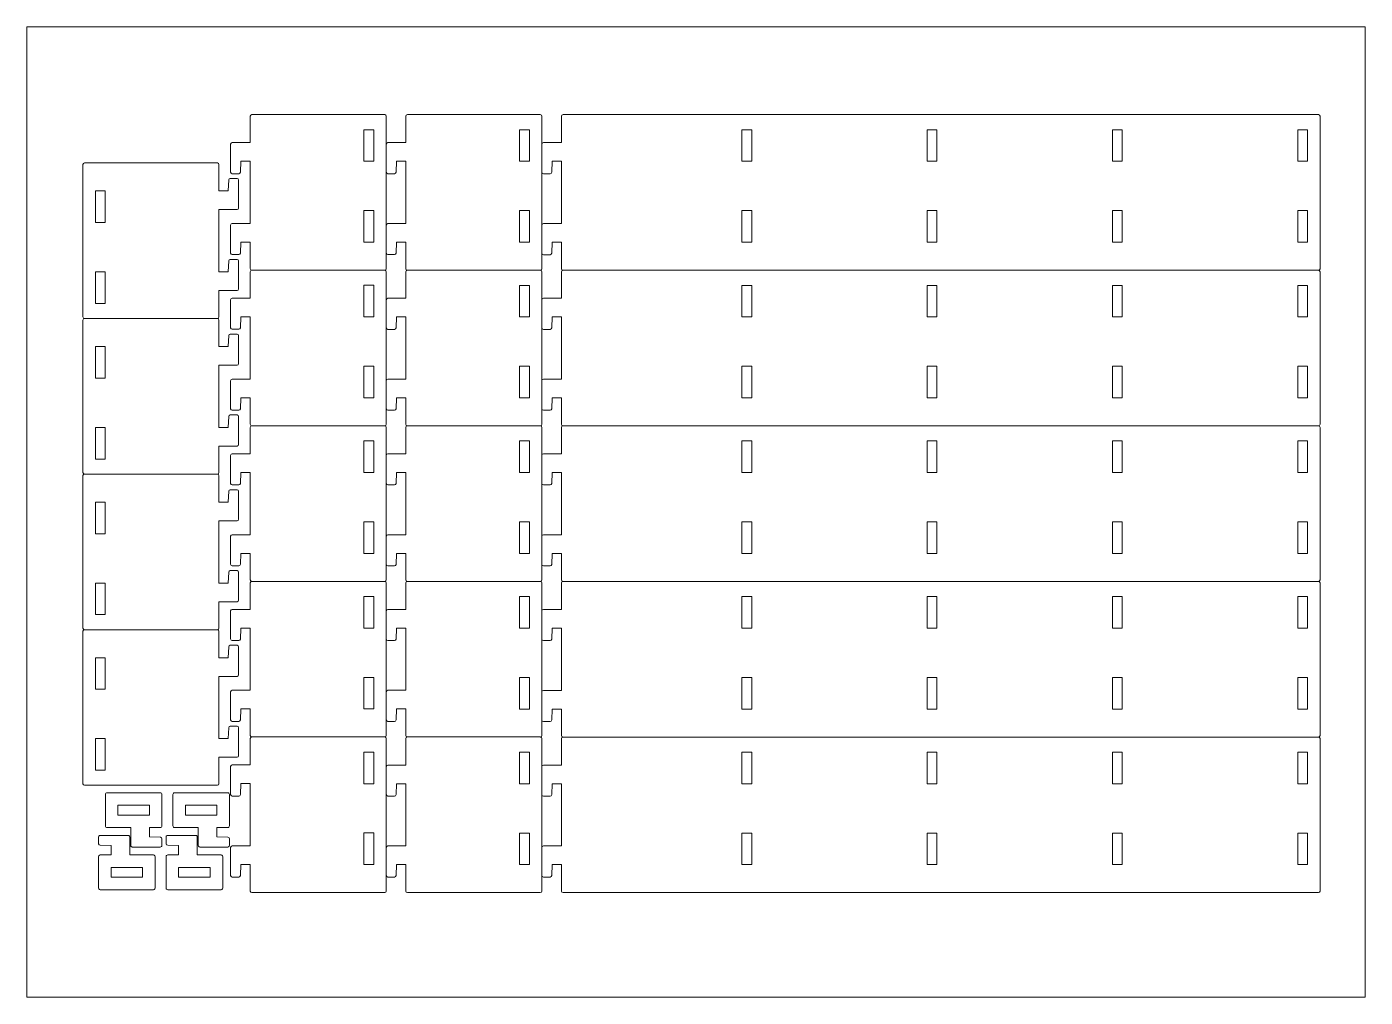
# Paper-space layout 'Layout1 (2)' of a CAD drawing. Header units: millimetres. Extents: x -21 to 839, y -38 to 586.
# The model-space entities are those that its viewports show. They can reach past a viewport. Long polylines and large blocks are cut down to what shows.
import ezdxf

# ---------------------------------------------------------------- set-up
doc = ezdxf.new("R2010")
doc.units = ezdxf.units.MM
doc.header["$LTSCALE"] = 0.05
doc.layers.add('Corte', color=1, linetype='Continuous', lineweight=5)

msp = doc.modelspace()

# ---------------------------------------------------------------- linework, layer by layer
at = {"layer": 'Corte', "linetype": 'Continuous', "lineweight": 5}
for p, q in [((13966.417, 7406.757), (13966.417, 7423.757)), ((13967.417, 7424.757), (14052.817, 7424.744)), ((14053.817, 7423.744), (14053.817, 7325.744)), ((14066.417, 7406.744), (14066.417, 7423.744)), ((14067.417, 7424.744), (14152.817, 7424.731)), ((14153.817, 7423.731), (14153.817, 7325.731)), ((14166.417, 7423.731), (14166.417, 7406.731)), ((14652.817, 7424.731), (14167.417, 7424.731)), ((14653.817, 7325.731), (14653.817, 7423.731)), ((13953.817, 7387.757), (13953.817, 7405.757)), ((13954.817, 7406.757), (13966.417, 7406.757)), ((14054.817, 7406.744), (14066.417, 7406.744)), ((14166.417, 7406.731), (14154.817, 7406.731)), ((13858.936, 7294.708), (13858.936, 7392.708)), ((13860.098, 7393.695), (13945.336, 7393.695)), ((13946.336, 7392.695), (13946.336, 7375.695)), ((13960.437, 7394.757), (13960.156, 7387.717)), ((13966.417, 7394.757), (13960.437, 7394.757)), ((13966.417, 7354.757), (13966.417, 7394.757)), ((14060.437, 7394.744), (14060.156, 7387.704)), ((14066.417, 7394.744), (14060.437, 7394.744)), ((14066.417, 7354.744), (14066.417, 7394.744)), ((14160.156, 7387.691), (14160.437, 7394.731)), ((14160.437, 7394.731), (14166.417, 7394.731)), ((14166.417, 7394.731), (14166.417, 7354.731)), ((13952.316, 7375.695), (13952.598, 7382.735)), ((13953.597, 7383.695), (13957.936, 7383.695)), ((13959.157, 7386.757), (13954.817, 7386.757)), ((13958.936, 7382.695), (13958.936, 7364.695)), ((14059.157, 7386.744), (14054.817, 7386.744)), ((14154.817, 7386.731), (14159.157, 7386.731)), ((13946.336, 7375.695), (13952.316, 7375.695)), ((13957.936, 7363.695), (13946.336, 7363.695)), ((13946.336, 7363.695), (13946.336, 7323.695)), ((13953.817, 7335.757), (13953.817, 7353.757)), ((13954.817, 7354.757), (13966.417, 7354.757)), ((14054.817, 7354.744), (14066.417, 7354.744)), ((14166.417, 7354.731), (14154.817, 7354.731)), ((13960.437, 7342.757), (13960.156, 7335.717)), ((13966.417, 7342.757), (13960.437, 7342.757)), ((13966.417, 7325.757), (13966.417, 7342.757)), ((14060.437, 7342.744), (14060.156, 7335.704)), ((14066.417, 7342.744), (14060.437, 7342.744)), ((14066.417, 7325.744), (14066.417, 7342.744)), ((14160.156, 7335.691), (14160.437, 7342.731)), ((14160.437, 7342.731), (14166.417, 7342.731)), ((14166.417, 7342.731), (14166.417, 7325.731)), ((13952.316, 7323.695), (13952.598, 7330.735)), ((13953.597, 7331.695), (13957.936, 7331.695)), ((13959.157, 7334.757), (13954.817, 7334.757)), ((13958.936, 7330.695), (13958.936, 7312.695)), ((14059.157, 7334.744), (14054.817, 7334.744)), ((14154.817, 7334.731), (14159.157, 7334.731)), ((13946.336, 7323.695), (13952.316, 7323.695)), ((13966.417, 7306.757), (13966.417, 7323.757)), ((14052.656, 7324.757), (13967.417, 7324.757)), ((14053.817, 7323.744), (14053.817, 7225.744)), ((14066.417, 7306.744), (14066.417, 7323.744)), ((14152.656, 7324.744), (14067.417, 7324.744)), ((14153.817, 7323.731), (14153.817, 7225.731)), ((14166.417, 7323.731), (14166.417, 7306.731)), ((14167.417, 7324.731), (14652.817, 7324.731)), ((14653.817, 7225.731), (14653.817, 7323.731)), ((13957.936, 7311.695), (13946.336, 7311.695)), ((13946.336, 7311.695), (13946.336, 7294.695)), ((13953.817, 7287.757), (13953.817, 7305.757)), ((13954.817, 7306.757), (13966.417, 7306.757)), ((14054.817, 7306.744), (14066.417, 7306.744)), ((14166.417, 7306.731), (14154.817, 7306.731)), ((13945.336, 7293.695), (13859.936, 7293.708)), ((13960.437, 7294.757), (13960.156, 7287.717)), ((13966.417, 7294.757), (13960.437, 7294.757)), ((13966.417, 7254.757), (13966.417, 7294.757)), ((14060.437, 7294.744), (14060.156, 7287.704)), ((14066.417, 7294.744), (14060.437, 7294.744)), ((14066.417, 7254.744), (14066.417, 7294.744)), ((14160.156, 7287.691), (14160.437, 7294.731)), ((14160.437, 7294.731), (14166.417, 7294.731)), ((14166.417, 7294.731), (14166.417, 7254.731)), ((13858.936, 7194.708), (13858.936, 7292.708)), ((13946.336, 7292.695), (13946.336, 7275.695)), ((13959.157, 7286.757), (13954.817, 7286.757)), ((14059.157, 7286.744), (14054.817, 7286.744)), ((14154.817, 7286.731), (14159.157, 7286.731)), ((13946.336, 7275.695), (13952.316, 7275.695)), ((13952.316, 7275.695), (13952.598, 7282.735)), ((13953.597, 7283.695), (13957.936, 7283.695)), ((13958.936, 7282.695), (13958.936, 7264.695)), ((13957.936, 7263.695), (13946.336, 7263.695)), ((13946.336, 7263.695), (13946.336, 7223.695)), ((13953.817, 7235.757), (13953.817, 7253.757)), ((13954.817, 7254.757), (13966.417, 7254.757)), ((14054.817, 7254.744), (14066.417, 7254.744)), ((14166.417, 7254.731), (14154.817, 7254.731)), ((13960.437, 7242.757), (13960.156, 7235.717)), ((13966.417, 7242.757), (13960.437, 7242.757)), ((13966.417, 7225.757), (13966.417, 7242.757)), ((14060.437, 7242.744), (14060.156, 7235.704)), ((14066.417, 7242.744), (14060.437, 7242.744)), ((14066.417, 7225.744), (14066.417, 7242.744)), ((14160.156, 7235.691), (14160.437, 7242.731)), ((14160.437, 7242.731), (14166.417, 7242.731)), ((14166.417, 7242.731), (14166.417, 7225.731)), ((13959.157, 7234.757), (13954.817, 7234.757)), ((14059.157, 7234.744), (14054.817, 7234.744)), ((14154.817, 7234.731), (14159.157, 7234.731)), ((13952.316, 7223.695), (13952.598, 7230.735)), ((13953.597, 7231.695), (13957.936, 7231.695)), ((13958.936, 7230.695), (13958.936, 7212.695)), ((14052.656, 7224.757), (13967.417, 7224.757)), ((14152.656, 7224.744), (14067.417, 7224.744)), ((14167.417, 7224.731), (14652.817, 7224.731)), ((13946.336, 7223.695), (13952.316, 7223.695)), ((13966.417, 7206.757), (13966.417, 7223.757)), ((14053.817, 7223.744), (14053.817, 7125.744)), ((14066.417, 7206.744), (14066.417, 7223.744)), ((14153.817, 7223.731), (14153.817, 7125.731)), ((14166.417, 7223.731), (14166.417, 7206.731)), ((14653.817, 7125.731), (14653.817, 7223.731)), ((13957.936, 7211.695), (13946.336, 7211.695)), ((13946.336, 7211.695), (13946.336, 7194.695)), ((13953.817, 7187.757), (13953.817, 7205.757)), ((13954.817, 7206.757), (13966.417, 7206.757)), ((14054.817, 7206.744), (14066.417, 7206.744)), ((14166.417, 7206.731), (14154.817, 7206.731)), ((13858.936, 7094.708), (13858.936, 7192.708)), ((13945.336, 7193.695), (13859.936, 7193.708)), ((13946.336, 7192.695), (13946.336, 7175.695)), ((13960.437, 7194.757), (13960.156, 7187.717)), ((13966.417, 7194.757), (13960.437, 7194.757)), ((13966.417, 7154.757), (13966.417, 7194.757)), ((14060.437, 7194.744), (14060.156, 7187.704)), ((14066.417, 7194.744), (14060.437, 7194.744)), ((14066.417, 7154.744), (14066.417, 7194.744)), ((14160.156, 7187.691), (14160.437, 7194.731)), ((14160.437, 7194.731), (14166.417, 7194.731)), ((14166.417, 7194.731), (14166.417, 7154.731)), ((13952.316, 7175.695), (13952.598, 7182.735)), ((13953.597, 7183.695), (13957.936, 7183.695)), ((13959.157, 7186.757), (13954.817, 7186.757)), ((13958.936, 7182.695), (13958.936, 7164.695)), ((14059.157, 7186.744), (14054.817, 7186.744)), ((14154.817, 7186.731), (14159.157, 7186.731)), ((13946.336, 7175.695), (13952.316, 7175.695)), ((13957.936, 7163.695), (13946.336, 7163.695)), ((13946.336, 7163.695), (13946.336, 7123.695)), ((13953.817, 7135.757), (13953.817, 7153.757)), ((13954.817, 7154.757), (13966.417, 7154.757)), ((14054.817, 7154.744), (14066.417, 7154.744)), ((14166.417, 7154.731), (14154.817, 7154.731)), ((13960.437, 7142.757), (13960.156, 7135.717)), ((13966.417, 7142.757), (13960.437, 7142.757)), ((13966.417, 7125.757), (13966.417, 7142.757)), ((14060.437, 7142.744), (14060.156, 7135.704)), ((14066.417, 7142.744), (14060.437, 7142.744)), ((14066.417, 7125.744), (14066.417, 7142.744)), ((14160.156, 7135.691), (14160.437, 7142.731)), ((14160.437, 7142.731), (14166.417, 7142.731)), ((14166.417, 7142.731), (14166.417, 7125.731)), ((13952.316, 7123.695), (13952.598, 7130.735)), ((13953.597, 7131.695), (13957.936, 7131.695)), ((13959.157, 7134.757), (13954.817, 7134.757)), ((13958.936, 7130.695), (13958.936, 7112.695)), ((14059.157, 7134.744), (14054.817, 7134.744)), ((14154.817, 7134.731), (14159.157, 7134.731)), ((13946.336, 7123.695), (13952.316, 7123.695)), ((13966.417, 7106.757), (13966.417, 7123.757)), ((14052.656, 7124.757), (13967.417, 7124.757)), ((14053.817, 7123.744), (14053.817, 7025.744)), ((14066.417, 7106.744), (14066.417, 7123.744)), ((14152.656, 7124.744), (14067.417, 7124.744)), ((14153.817, 7123.731), (14153.817, 7025.731)), ((14166.417, 7123.731), (14166.417, 7106.731)), ((14167.417, 7124.731), (14652.817, 7124.731)), ((14653.817, 7025.731), (14653.817, 7123.731)), ((13957.936, 7111.695), (13946.336, 7111.695)), ((13946.336, 7111.695), (13946.336, 7094.695)), ((13953.817, 7087.757), (13953.817, 7105.757)), ((13954.817, 7106.757), (13966.417, 7106.757)), ((14054.817, 7106.744), (14066.417, 7106.744)), ((14166.417, 7106.731), (14154.817, 7106.731)), ((13858.936, 6994.708), (13858.936, 7092.708)), ((13945.336, 7093.695), (13859.936, 7093.708)), ((13946.336, 7092.695), (13946.336, 7075.695)), ((13959.157, 7086.757), (13954.817, 7086.757)), ((13960.437, 7094.757), (13960.156, 7087.717)), ((13966.417, 7094.757), (13960.437, 7094.757)), ((13966.417, 7054.757), (13966.417, 7094.757)), ((14059.157, 7086.744), (14054.817, 7086.744)), ((14060.437, 7094.744), (14060.156, 7087.704)), ((14066.417, 7094.744), (14060.437, 7094.744)), ((14066.417, 7054.744), (14066.417, 7094.744)), ((14154.817, 7086.731), (14159.157, 7086.731)), ((14160.156, 7087.691), (14160.437, 7094.731)), ((14160.437, 7094.731), (14166.417, 7094.731)), ((14166.417, 7094.731), (14166.417, 7054.731)), ((13952.316, 7075.695), (13952.598, 7082.735)), ((13953.597, 7083.695), (13957.936, 7083.695)), ((13958.936, 7082.695), (13958.936, 7064.695)), ((13946.336, 7075.695), (13952.316, 7075.695)), ((13957.936, 7063.695), (13946.336, 7063.695)), ((13946.336, 7063.695), (13946.336, 7023.695)), ((13953.817, 7035.757), (13953.817, 7053.757)), ((13954.817, 7054.757), (13966.417, 7054.757)), ((14054.817, 7054.744), (14066.417, 7054.744)), ((14166.417, 7054.731), (14154.817, 7054.731)), ((13960.437, 7042.757), (13960.156, 7035.717)), ((13966.417, 7042.757), (13960.437, 7042.757)), ((13966.417, 7025.757), (13966.417, 7042.757)), ((14060.437, 7042.744), (14060.156, 7035.704)), ((14066.417, 7042.744), (14060.437, 7042.744)), ((14066.417, 7025.744), (14066.417, 7042.744)), ((14160.156, 7035.691), (14160.437, 7042.731)), ((14160.437, 7042.731), (14166.417, 7042.731)), ((14166.417, 7042.731), (14166.417, 7025.731)), ((13952.316, 7023.695), (13952.598, 7030.735)), ((13953.597, 7031.695), (13957.936, 7031.695)), ((13959.157, 7034.757), (13954.817, 7034.757)), ((13958.936, 7030.695), (13958.936, 7012.695)), ((14059.157, 7034.744), (14054.817, 7034.744)), ((14154.817, 7034.731), (14159.157, 7034.731)), ((13946.336, 7023.695), (13952.316, 7023.695)), ((13966.417, 7006.757), (13966.417, 7023.757)), ((14052.656, 7024.757), (13967.417, 7024.757)), ((14053.817, 7023.744), (14053.817, 6925.744)), ((14066.417, 7006.744), (14066.417, 7023.744)), ((14152.656, 7024.744), (14067.417, 7024.744)), ((14153.817, 7023.731), (14153.817, 6925.731)), ((14166.417, 7023.731), (14166.417, 7006.731)), ((14167.417, 7024.731), (14652.817, 7024.731)), ((14653.817, 6925.731), (14653.817, 7023.731)), ((13957.936, 7011.695), (13946.336, 7011.695)), ((13946.336, 7011.695), (13946.336, 6994.695)), ((13953.817, 6987.757), (13953.817, 7005.757)), ((13954.817, 7006.757), (13966.417, 7006.757)), ((14054.817, 7006.744), (14066.417, 7006.744)), ((14166.417, 7006.731), (14154.817, 7006.731)), ((13945.336, 6993.695), (13859.936, 6993.708)), ((13960.437, 6994.757), (13960.156, 6987.717)), ((13966.417, 6994.757), (13960.437, 6994.757)), ((13966.417, 6954.757), (13966.417, 6994.757)), ((14060.437, 6994.744), (14060.156, 6987.704)), ((14066.417, 6994.744), (14060.437, 6994.744)), ((14066.417, 6954.744), (14066.417, 6994.744)), ((14160.156, 6987.691), (14160.437, 6994.731)), ((14160.437, 6994.731), (14166.417, 6994.731)), ((14166.417, 6994.731), (14166.417, 6954.731)), ((13959.157, 6986.757), (13954.817, 6986.757)), ((14059.157, 6986.744), (14054.817, 6986.744)), ((14154.817, 6986.731), (14159.157, 6986.731)), ((13953.817, 6935.757), (13953.817, 6953.757)), ((13954.817, 6954.757), (13966.417, 6954.757)), ((14054.817, 6954.744), (14066.417, 6954.744)), ((14166.417, 6954.731), (14154.817, 6954.731)), ((13960.437, 6942.757), (13960.156, 6935.717)), ((13966.417, 6942.757), (13960.437, 6942.757)), ((13966.417, 6925.757), (13966.417, 6942.757)), ((14060.437, 6942.744), (14060.156, 6935.704)), ((14066.417, 6942.744), (14060.437, 6942.744)), ((14066.417, 6925.744), (14066.417, 6942.744)), ((14160.156, 6935.691), (14160.437, 6942.731)), ((14160.437, 6942.731), (14166.417, 6942.731)), ((14166.417, 6942.731), (14166.417, 6925.731)), ((13959.157, 6934.757), (13954.817, 6934.757)), ((14059.157, 6934.744), (14054.817, 6934.744)), ((14154.817, 6934.731), (14159.157, 6934.731)), ((14052.656, 6924.757), (13967.417, 6924.757)), ((14152.656, 6924.744), (14067.417, 6924.744)), ((14167.417, 6924.731), (14652.817, 6924.731))]:
    msp.add_line(p, q, dxfattribs=at)
for points in [[(14039.517, 7394.744), (14039.517, 7415.044), (14045.817, 7415.044), (14045.817, 7394.744)], [(14139.517, 7394.731), (14139.517, 7415.031), (14145.817, 7415.031), (14145.817, 7394.731)], [(14282.33, 7394.731), (14282.33, 7415.031), (14288.63, 7415.031), (14288.63, 7394.731)], [(14401.392, 7394.731), (14401.392, 7415.031), (14407.692, 7415.031), (14407.692, 7394.731)], [(14520.455, 7394.731), (14520.455, 7415.031), (14526.755, 7415.031), (14526.755, 7394.731)], [(14639.517, 7394.731), (14639.517, 7415.031), (14645.817, 7415.031), (14645.817, 7394.731)], [(13873.236, 7375.708), (13873.236, 7355.408), (13866.936, 7355.408), (13866.936, 7375.708)], [(14039.517, 7342.744), (14039.517, 7363.044), (14045.817, 7363.044), (14045.817, 7342.744)], [(14139.517, 7342.731), (14139.517, 7363.031), (14145.817, 7363.031), (14145.817, 7342.731)], [(14282.33, 7342.731), (14282.33, 7363.031), (14288.63, 7363.031), (14288.63, 7342.731)], [(14401.392, 7342.731), (14401.392, 7363.031), (14407.692, 7363.031), (14407.692, 7342.731)], [(14520.455, 7342.731), (14520.455, 7363.031), (14526.755, 7363.031), (14526.755, 7342.731)], [(14639.517, 7342.731), (14639.517, 7363.031), (14645.817, 7363.031), (14645.817, 7342.731)], [(13873.236, 7323.708), (13873.236, 7303.408), (13866.936, 7303.408), (13866.936, 7323.708)], [(14039.517, 7294.744), (14039.517, 7315.044), (14045.817, 7315.044), (14045.817, 7294.744)], [(14139.517, 7294.731), (14139.517, 7315.031), (14145.817, 7315.031), (14145.817, 7294.731)], [(14282.33, 7294.731), (14282.33, 7315.031), (14288.63, 7315.031), (14288.63, 7294.731)], [(14401.392, 7294.731), (14401.392, 7315.031), (14407.692, 7315.031), (14407.692, 7294.731)], [(14520.455, 7294.731), (14520.455, 7315.031), (14526.755, 7315.031), (14526.755, 7294.731)], [(14639.517, 7294.731), (14639.517, 7315.031), (14645.817, 7315.031), (14645.817, 7294.731)], [(13873.236, 7275.708), (13873.236, 7255.408), (13866.936, 7255.408), (13866.936, 7275.708)], [(14039.517, 7242.744), (14039.517, 7263.044), (14045.817, 7263.044), (14045.817, 7242.744)], [(14139.517, 7242.731), (14139.517, 7263.031), (14145.817, 7263.031), (14145.817, 7242.731)], [(14282.33, 7242.731), (14282.33, 7263.031), (14288.63, 7263.031), (14288.63, 7242.731)], [(14401.392, 7242.731), (14401.392, 7263.031), (14407.692, 7263.031), (14407.692, 7242.731)], [(14520.455, 7242.731), (14520.455, 7263.031), (14526.755, 7263.031), (14526.755, 7242.731)], [(14639.517, 7242.731), (14639.517, 7263.031), (14645.817, 7263.031), (14645.817, 7242.731)], [(13873.236, 7223.708), (13873.236, 7203.408), (13866.936, 7203.408), (13866.936, 7223.708)], [(14039.517, 7194.744), (14039.517, 7215.044), (14045.817, 7215.044), (14045.817, 7194.744)], [(14139.517, 7194.731), (14139.517, 7215.031), (14145.817, 7215.031), (14145.817, 7194.731)], [(14282.33, 7194.731), (14282.33, 7215.031), (14288.63, 7215.031), (14288.63, 7194.731)], [(14401.392, 7194.731), (14401.392, 7215.031), (14407.692, 7215.031), (14407.692, 7194.731)], [(14520.455, 7194.731), (14520.455, 7215.031), (14526.755, 7215.031), (14526.755, 7194.731)], [(14639.517, 7194.731), (14639.517, 7215.031), (14645.817, 7215.031), (14645.817, 7194.731)], [(13873.236, 7175.708), (13873.236, 7155.408), (13866.936, 7155.408), (13866.936, 7175.708)], [(14039.517, 7142.744), (14039.517, 7163.044), (14045.817, 7163.044), (14045.817, 7142.744)], [(14139.517, 7142.731), (14139.517, 7163.031), (14145.817, 7163.031), (14145.817, 7142.731)], [(14282.33, 7142.731), (14282.33, 7163.031), (14288.63, 7163.031), (14288.63, 7142.731)], [(14401.392, 7142.731), (14401.392, 7163.031), (14407.692, 7163.031), (14407.692, 7142.731)], [(14520.455, 7142.731), (14520.455, 7163.031), (14526.755, 7163.031), (14526.755, 7142.731)], [(14639.517, 7142.731), (14639.517, 7163.031), (14645.817, 7163.031), (14645.817, 7142.731)], [(13873.236, 7123.708), (13873.236, 7103.408), (13866.936, 7103.408), (13866.936, 7123.708)], [(14039.517, 7094.744), (14039.517, 7115.044), (14045.817, 7115.044), (14045.817, 7094.744)], [(14139.517, 7094.731), (14139.517, 7115.031), (14145.817, 7115.031), (14145.817, 7094.731)], [(14282.33, 7094.731), (14282.33, 7115.031), (14288.63, 7115.031), (14288.63, 7094.731)], [(14401.392, 7094.731), (14401.392, 7115.031), (14407.692, 7115.031), (14407.692, 7094.731)], [(14520.455, 7094.731), (14520.455, 7115.031), (14526.755, 7115.031), (14526.755, 7094.731)], [(14639.517, 7094.731), (14639.517, 7115.031), (14645.817, 7115.031), (14645.817, 7094.731)], [(13873.236, 7075.708), (13873.236, 7055.408), (13866.936, 7055.408), (13866.936, 7075.708)], [(14039.517, 7042.744), (14039.517, 7063.044), (14045.817, 7063.044), (14045.817, 7042.744)], [(14139.517, 7042.731), (14139.517, 7063.031), (14145.817, 7063.031), (14145.817, 7042.731)], [(14282.33, 7042.731), (14282.33, 7063.031), (14288.63, 7063.031), (14288.63, 7042.731)], [(14401.392, 7042.731), (14401.392, 7063.031), (14407.692, 7063.031), (14407.692, 7042.731)], [(14520.455, 7042.731), (14520.455, 7063.031), (14526.755, 7063.031), (14526.755, 7042.731)], [(14639.517, 7042.731), (14639.517, 7063.031), (14645.817, 7063.031), (14645.817, 7042.731)], [(13873.236, 7023.708), (13873.236, 7003.408), (13866.936, 7003.408), (13866.936, 7023.708)], [(14039.517, 6994.744), (14039.517, 7015.044), (14045.817, 7015.044), (14045.817, 6994.744)], [(14139.517, 6994.731), (14139.517, 7015.031), (14145.817, 7015.031), (14145.817, 6994.731)], [(14282.33, 6994.731), (14282.33, 7015.031), (14288.63, 7015.031), (14288.63, 6994.731)], [(14401.392, 6994.731), (14401.392, 7015.031), (14407.692, 7015.031), (14407.692, 6994.731)], [(14520.455, 6994.731), (14520.455, 7015.031), (14526.755, 7015.031), (14526.755, 6994.731)], [(14639.517, 6994.731), (14639.517, 7015.031), (14645.817, 7015.031), (14645.817, 6994.731)], [(13901.652, 6974.591), (13881.352, 6974.591), (13881.352, 6980.891), (13901.652, 6980.891)], [(13945.065, 6974.591), (13924.765, 6974.591), (13924.765, 6980.891), (13945.065, 6980.891)], [(14039.517, 6942.744), (14039.517, 6963.044), (14045.817, 6963.044), (14045.817, 6942.744)], [(14139.517, 6942.731), (14139.517, 6963.031), (14145.817, 6963.031), (14145.817, 6942.731)], [(14282.33, 6942.731), (14282.33, 6963.031), (14288.63, 6963.031), (14288.63, 6942.731)], [(14401.392, 6942.731), (14401.392, 6963.031), (14407.692, 6963.031), (14407.692, 6942.731)], [(14520.455, 6942.731), (14520.455, 6963.031), (14526.755, 6963.031), (14526.755, 6942.731)], [(14639.517, 6942.731), (14639.517, 6963.031), (14645.817, 6963.031), (14645.817, 6942.731)], [(13877.008, 6940.921), (13897.308, 6940.921), (13897.308, 6934.621), (13877.008, 6934.621)], [(13920.421, 6940.921), (13940.721, 6940.921), (13940.721, 6934.621), (13920.421, 6934.621)]]:
    msp.add_lwpolyline(points, close=True, dxfattribs=at)
for points in [[(13908.652, 6988.891), (13874.352, 6988.891, 0.4142136), (13873.352, 6987.891), (13873.352, 6967.591, 0.4142136), (13874.352, 6966.591), (13889.652, 6966.591), (13889.652, 6954.991, 0.4142136), (13890.652, 6953.991), (13908.652, 6953.991, 0.4142136), (13909.652, 6954.991), (13909.652, 6959.33, 0.402552), (13908.692, 6960.329), (13901.652, 6960.611), (13901.652, 6966.591), (13908.652, 6966.591, 0.4142136), (13909.652, 6967.591), (13909.652, 6987.891, 0.4142136)], [(13952.065, 6988.891), (13917.765, 6988.891, 0.4142136), (13916.765, 6987.891), (13916.765, 6967.591, 0.4142136), (13917.765, 6966.591), (13933.065, 6966.591), (13933.065, 6954.991, 0.4142136), (13934.065, 6953.991), (13952.065, 6953.991, 0.4142136), (13953.065, 6954.991), (13953.065, 6959.33, 0.402552), (13952.105, 6960.329), (13945.065, 6960.611), (13945.065, 6966.591), (13952.065, 6966.591, 0.4142136), (13953.065, 6967.591), (13953.065, 6987.891, 0.4142136)], [(13870.008, 6926.621), (13904.308, 6926.621, 0.4142136), (13905.308, 6927.621), (13905.308, 6947.921, 0.4142136), (13904.308, 6948.921), (13889.008, 6948.921), (13889.008, 6960.521, 0.4142136), (13888.008, 6961.521), (13870.008, 6961.521, 0.4142136), (13869.008, 6960.521), (13869.008, 6956.182, 0.402552), (13869.968, 6955.183), (13877.008, 6954.901), (13877.008, 6948.921), (13870.008, 6948.921, 0.4142136), (13869.008, 6947.921), (13869.008, 6927.621, 0.4142136)], [(13913.421, 6926.621), (13947.721, 6926.621, 0.4142136), (13948.721, 6927.621), (13948.721, 6947.921, 0.4142136), (13947.721, 6948.921), (13932.421, 6948.921), (13932.421, 6960.521, 0.4142136), (13931.421, 6961.521), (13913.421, 6961.521, 0.4142136), (13912.421, 6960.521), (13912.421, 6956.182, 0.402552), (13913.381, 6955.183), (13920.421, 6954.901), (13920.421, 6948.921), (13913.421, 6948.921, 0.4142136), (13912.421, 6947.921), (13912.421, 6927.621, 0.4142136)]]:
    msp.add_lwpolyline(points, format="xyb", close=True, dxfattribs=at)
for centre, start, end in [((13967.417, 7423.757), 90, 180), ((14052.817, 7423.744), 0, 90), ((14067.417, 7423.744), 90, 180), ((14152.817, 7423.731), 0, 90), ((14167.417, 7423.731), 90, 180), ((14652.817, 7423.731), 0, 90), ((13954.817, 7405.757), 90, 180), ((14054.817, 7405.744), 90, 180), ((14154.817, 7405.731), 90, 180), ((13859.936, 7392.708), 90, 180), ((13945.336, 7392.695), 0, 90), ((13954.817, 7387.757), 180, 270), ((13959.157, 7387.757), 270, 357.70939), ((14054.817, 7387.744), 180, 270), ((14059.157, 7387.744), 270, 357.70939), ((14154.817, 7387.731), 180, 270), ((14159.157, 7387.731), 270, 357.70939), ((13953.597, 7382.695), 90, 177.70939), ((13957.936, 7382.695), 0, 90), ((13957.936, 7364.695), 270, 0), ((13954.817, 7353.757), 90, 180), ((14054.817, 7353.744), 90, 180), ((14154.817, 7353.731), 90, 180), ((13953.597, 7330.695), 90, 177.70939), ((13954.817, 7335.757), 180, 270), ((13957.936, 7330.695), 0, 90), ((13959.157, 7335.757), 270, 357.70939), ((14054.817, 7335.744), 180, 270), ((14059.157, 7335.744), 270, 357.70939), ((14154.817, 7335.731), 180, 270), ((14159.157, 7335.731), 270, 357.70939), ((13967.417, 7325.757), 180, 270), ((13967.417, 7323.757), 90, 180), ((14052.817, 7325.744), 270, 0), ((14052.817, 7323.744), 0, 90), ((14067.417, 7325.744), 180, 270), ((14067.417, 7323.744), 90, 180), ((14152.817, 7325.731), 270, 0), ((14152.817, 7323.731), 0, 90), ((14167.417, 7325.731), 180, 270), ((14167.417, 7323.731), 90, 180), ((14652.817, 7325.731), 270, 0), ((14652.817, 7323.731), 0, 90), ((13957.936, 7312.695), 270, 0), ((13954.817, 7305.757), 90, 180), ((14054.817, 7305.744), 90, 180), ((14154.817, 7305.731), 90, 180), ((13859.936, 7294.708), 180, 270), ((13859.936, 7292.708), 90, 180), ((13945.336, 7294.695), 270, 0), ((13945.336, 7292.695), 0, 90), ((13954.817, 7287.757), 180, 270), ((13959.157, 7287.757), 270, 357.70939), ((14054.817, 7287.744), 180, 270), ((14059.157, 7287.744), 270, 357.70939), ((14154.817, 7287.731), 180, 270), ((14159.157, 7287.731), 270, 357.70939), ((13953.597, 7282.695), 90, 177.70939), ((13957.936, 7282.695), 0, 90), ((13957.936, 7264.695), 270, 0), ((13954.817, 7253.757), 90, 180), ((14054.817, 7253.744), 90, 180), ((14154.817, 7253.731), 90, 180), ((13954.817, 7235.757), 180, 270), ((13959.157, 7235.757), 270, 357.70939), ((14054.817, 7235.744), 180, 270), ((14059.157, 7235.744), 270, 357.70939), ((14154.817, 7235.731), 180, 270), ((14159.157, 7235.731), 270, 357.70939), ((13953.597, 7230.695), 90, 177.70939), ((13957.936, 7230.695), 0, 90), ((13967.417, 7225.757), 180, 270), ((13967.417, 7223.757), 90, 180), ((14052.817, 7225.744), 270, 0), ((14052.817, 7223.744), 0, 90), ((14067.417, 7225.744), 180, 270), ((14067.417, 7223.744), 90, 180), ((14152.817, 7225.731), 270, 0), ((14152.817, 7223.731), 0, 90), ((14167.417, 7225.731), 180, 270), ((14167.417, 7223.731), 90, 180), ((14652.817, 7225.731), 270, 0), ((14652.817, 7223.731), 0, 90), ((13957.936, 7212.695), 270, 0), ((13954.817, 7205.757), 90, 180), ((14054.817, 7205.744), 90, 180), ((14154.817, 7205.731), 90, 180), ((13859.936, 7194.708), 180, 270), ((13859.936, 7192.708), 90, 180), ((13945.336, 7194.695), 270, 0), ((13945.336, 7192.695), 0, 90), ((13953.597, 7182.695), 90, 177.70939), ((13954.817, 7187.757), 180, 270), ((13957.936, 7182.695), 0, 90), ((13959.157, 7187.757), 270, 357.70939), ((14054.817, 7187.744), 180, 270), ((14059.157, 7187.744), 270, 357.70939), ((14154.817, 7187.731), 180, 270), ((14159.157, 7187.731), 270, 357.70939), ((13957.936, 7164.695), 270, 0), ((13954.817, 7153.757), 90, 180), ((14054.817, 7153.744), 90, 180), ((14154.817, 7153.731), 90, 180), ((13953.597, 7130.695), 90, 177.70939), ((13954.817, 7135.757), 180, 270), ((13957.936, 7130.695), 0, 90), ((13959.157, 7135.757), 270, 357.70939), ((14054.817, 7135.744), 180, 270), ((14059.157, 7135.744), 270, 357.70939), ((14154.817, 7135.731), 180, 270), ((14159.157, 7135.731), 270, 357.70939), ((13967.417, 7125.757), 180, 270), ((13967.417, 7123.757), 90, 180), ((14052.817, 7125.744), 270, 0), ((14052.817, 7123.744), 0, 90), ((14067.417, 7125.744), 180, 270), ((14067.417, 7123.744), 90, 180), ((14152.817, 7125.731), 270, 0), ((14152.817, 7123.731), 0, 90), ((14167.417, 7125.731), 180, 270), ((14167.417, 7123.731), 90, 180), ((14652.817, 7125.731), 270, 0), ((14652.817, 7123.731), 0, 90), ((13957.936, 7112.695), 270, 0), ((13954.817, 7105.757), 90, 180), ((14054.817, 7105.744), 90, 180), ((14154.817, 7105.731), 90, 180), ((13859.936, 7094.708), 180, 270), ((13859.936, 7092.708), 90, 180), ((13945.336, 7094.695), 270, 0), ((13945.336, 7092.695), 0, 90), ((13954.817, 7087.757), 180, 270), ((13959.157, 7087.757), 270, 357.70939), ((14054.817, 7087.744), 180, 270), ((14059.157, 7087.744), 270, 357.70939), ((14154.817, 7087.731), 180, 270), ((14159.157, 7087.731), 270, 357.70939), ((13953.597, 7082.695), 90, 177.70939), ((13957.936, 7082.695), 0, 90), ((13957.936, 7064.695), 270, 0), ((13954.817, 7053.757), 90, 180), ((14054.817, 7053.744), 90, 180), ((14154.817, 7053.731), 90, 180), ((13954.817, 7035.757), 180, 270), ((13959.157, 7035.757), 270, 357.70939), ((14054.817, 7035.744), 180, 270), ((14059.157, 7035.744), 270, 357.70939), ((14154.817, 7035.731), 180, 270), ((14159.157, 7035.731), 270, 357.70939), ((13953.597, 7030.695), 90, 177.70939), ((13957.936, 7030.695), 0, 90), ((13967.417, 7025.757), 180, 270), ((13967.417, 7023.757), 90, 180), ((14052.817, 7025.744), 270, 0), ((14052.817, 7023.744), 0, 90), ((14067.417, 7025.744), 180, 270), ((14067.417, 7023.744), 90, 180), ((14152.817, 7025.731), 270, 0), ((14152.817, 7023.731), 0, 90), ((14167.417, 7025.731), 180, 270), ((14167.417, 7023.731), 90, 180), ((14652.817, 7025.731), 270, 0), ((14652.817, 7023.731), 0, 90), ((13957.936, 7012.695), 270, 0), ((13954.817, 7005.757), 90, 180), ((14054.817, 7005.744), 90, 180), ((14154.817, 7005.731), 90, 180), ((13859.936, 6994.708), 180, 270), ((13945.336, 6994.695), 270, 0), ((13954.817, 6987.757), 180, 270), ((13959.157, 6987.757), 270, 357.70939), ((14054.817, 6987.744), 180, 270), ((14059.157, 6987.744), 270, 357.70939), ((14154.817, 6987.731), 180, 270), ((14159.157, 6987.731), 270, 357.70939), ((13954.817, 6953.757), 90, 180), ((14054.817, 6953.744), 90, 180), ((14154.817, 6953.731), 90, 180), ((13954.817, 6935.757), 180, 270), ((13959.157, 6935.757), 270, 357.70939), ((14054.817, 6935.744), 180, 270), ((14059.157, 6935.744), 270, 357.70939), ((14154.817, 6935.731), 180, 270), ((14159.157, 6935.731), 270, 357.70939), ((13967.417, 6925.757), 180, 270), ((14052.817, 6925.744), 270, 0), ((14067.417, 6925.744), 180, 270), ((14152.817, 6925.731), 270, 0), ((14167.417, 6925.731), 180, 270), ((14652.817, 6925.731), 270, 0)]:
    msp.add_arc(centre, 1, start, end, dxfattribs=at)

psp = doc.layouts.new('Layout1 (2)')

# ---------------------------------------------------------------- viewports
at = {"layer": 'Corte', "color": 1, "linetype": 'Continuous', "lineweight": 5}
psp.add_viewport(center=(409.18, 274.13), size=(860.01, 623.7353), view_center_point=(14252.851, 7169.351), view_height=623.73529, dxfattribs=at)

doc.saveas('drawing.dxf')
